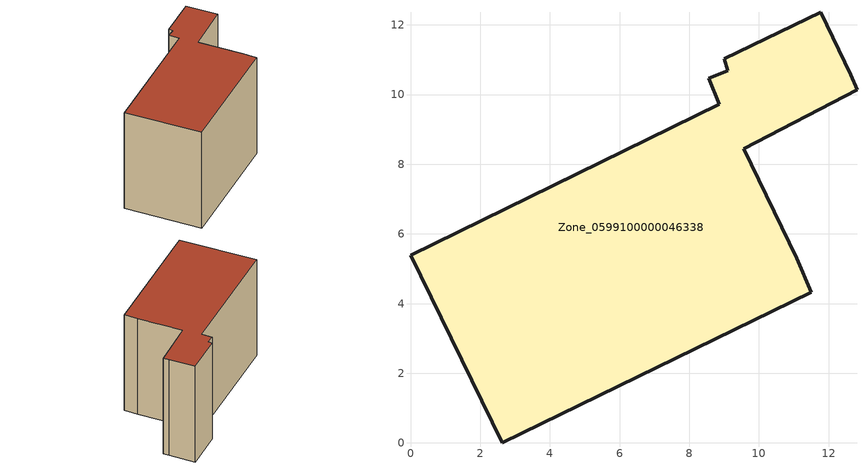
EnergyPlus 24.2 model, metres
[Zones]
Zone_0599100000046338
 floor ground (C_G): 11.5,4.33 2.63,0 0,5.39 8.87,9.73 8.56,10.47 9.11,10.69 9.01,11.03 11.77,12.37 12.63,10.57 12.82,10.13 9.57,8.44 11.09,5.3 z0
 wall outside (C_F): 12.82,10.13 12.63,10.57 11.77,12.37 9.01,11.03 9.11,10.69 8.56,10.47 8.87,9.73 0,5.39 2.63,0 11.5,4.33 11.09,5.3 9.57,8.44 12.82,10.13 z0:8.38
 roof outside (C_R): 9.11,10.69 8.56,10.47 8.87,9.73 0,5.39 2.63,0 11.5,4.33 11.09,5.3 9.57,8.44 12.82,10.13 12.63,10.57 11.77,12.37 9.01,11.03 z8.38
[BUILDING]
Pand.0599100000046338: North Axis=0; Terrain=City; Loads Convergence Tolerance Value=0.04; Temperature Convergence Tolerance Value=0.4; Solar Distribution=FullExterior; Maximum Number of Warmup Days=25; Minimum Number of Warmup Days=1
[Site:Location]
Rotterdam.The.Hague.AP_ZH_NLD Design_Conditions: Latitude=51.96; Longitude=4.45; Time Zone=1; Elevation=-4.5
[SITE:GROUNDTEMPERATURE:BUILDINGSURFACE]
18, 18, 18, 18, 18, 18, 18, 18, 18, 18, 18, 18
[MATERIAL] Thermal Absorptance=0.9; Solar Absorptance=0.7; Visible Absorptance=0.7
Name | Roughness | Thickness | Conductivity | Density | Specific Heat
G.TI.1965-1974 | MediumSmooth | 0.15 | 0.882353 | 540 | 1210
F.TI.1965-1974 | Rough | 0.3 | 0.697674 | 1920 | 840
R.TI.1965-1974 | MediumRough | 0.2 | 0.232558 | 1500 | 1000
[CONSTRUCTION]
C_G: G.TI.1965-1974
C_F: F.TI.1965-1974
C_R: R.TI.1965-1974
[ZONE]
Zone_0599100000046338: Type=1; Multiplier=1; Ceiling Height=Autocalculate; Volume=Autocalculate; Floor Area=autocalculate; Part of Total Floor Area=Yes
[ZONEINFILTRATION:DESIGNFLOWRATE]
Infil_Zone_0599100000046338: Zone or ZoneList or Space or SpaceList=Zone_0599100000046338; Schedule=AlwaysOn; Design Flow Rate Calculation Method=Flow/Area; Flow Rate per Floor Area=0.003; Constant Term Coefficient=1; Temperature Term Coefficient=0; Velocity Term Coefficient=0; Velocity Squared Term Coefficient=0
[HVACTEMPLATE:ZONE:IDEALLOADSAIRSYSTEM]
Zone_0599100000046338: Maximum Heating Supply Air Temperature=50; Minimum Cooling Supply Air Temperature=13; Maximum Heating Supply Air Humidity Ratio=0.0156; Minimum Cooling Supply Air Humidity Ratio=0.0077; Heating Limit=NoLimit; Cooling Limit=NoLimit; Dehumidification Control Type=ConstantSensibleHeatRatio; Cooling Sensible Heat Ratio=0.7; Dehumidification Setpoint=60; Humidification Control Type=None; Humidification Setpoint=30; Outdoor Air Method=None; Outdoor Air Flow Rate per Person=0.00944; Outdoor Air Flow Rate per Zone Floor Area=0; Outdoor Air Flow Rate per Zone=0; Demand Controlled Ventilation Type=None; Outdoor Air Economizer Type=NoEconomizer; Heat Recovery Type=None; Sensible Heat Recovery Effectiveness=0.7; Latent Heat Recovery Effectiveness=0.65
[ZONECONTROL:THERMOSTAT]
ThermostatControl_Zone_0599100000046338: Zone or ZoneList=Zone_0599100000046338; Control Type Schedule=DualSetpointControlType; Control 1=Thermostat_Zone_0599100000046338; Temperature Difference Between Cutout And Setpoint=0
[THERMOSTATSETPOINT:DUALSETPOINT]
Thermostat_Zone_0599100000046338: Heating Setpoint Temperature Schedule=HeatingSetpoint_Zone_0599100000046338; Cooling Setpoint Temperature Schedule=CoolingSetpoint_Zone_0599100000046338
[SCHEDULE:COMPACT]
HeatingSetpoint_Zone_0599100000046338: Through: 12/31, For: AllDays, Until: 24:00, 21
CoolingSetpoint_Zone_0599100000046338: Through: 12/31, For: AllDays, Until: 24:00, 24
DualSetpointControlType: Through: 12/31, For: AllDays, Until: 24:00, 4
AlwaysOn: Through: 12/31, For: AllDays, Until: 24:00, 1
